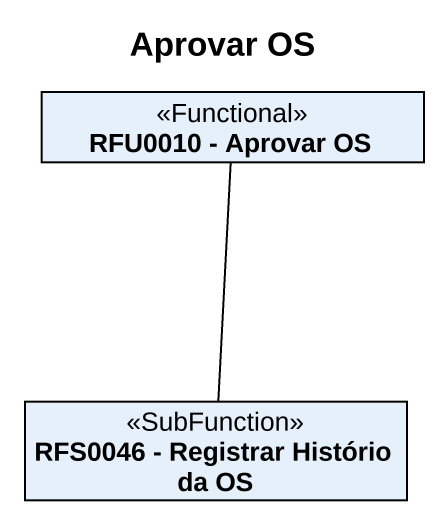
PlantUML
@startuml
title Aprovar OS
hide circle
hide empty members
class "RFU0010 - Aprovar OS" as RFU0010_Aprovar_OS <<Functional>>
class "RFS0046 - Registrar Histório da OS" as RFS0046_Registrar_Histório <<SubFunction>>
RFS0046_Registrar_Histório -up- RFU0010_Aprovar_OS
@enduml
